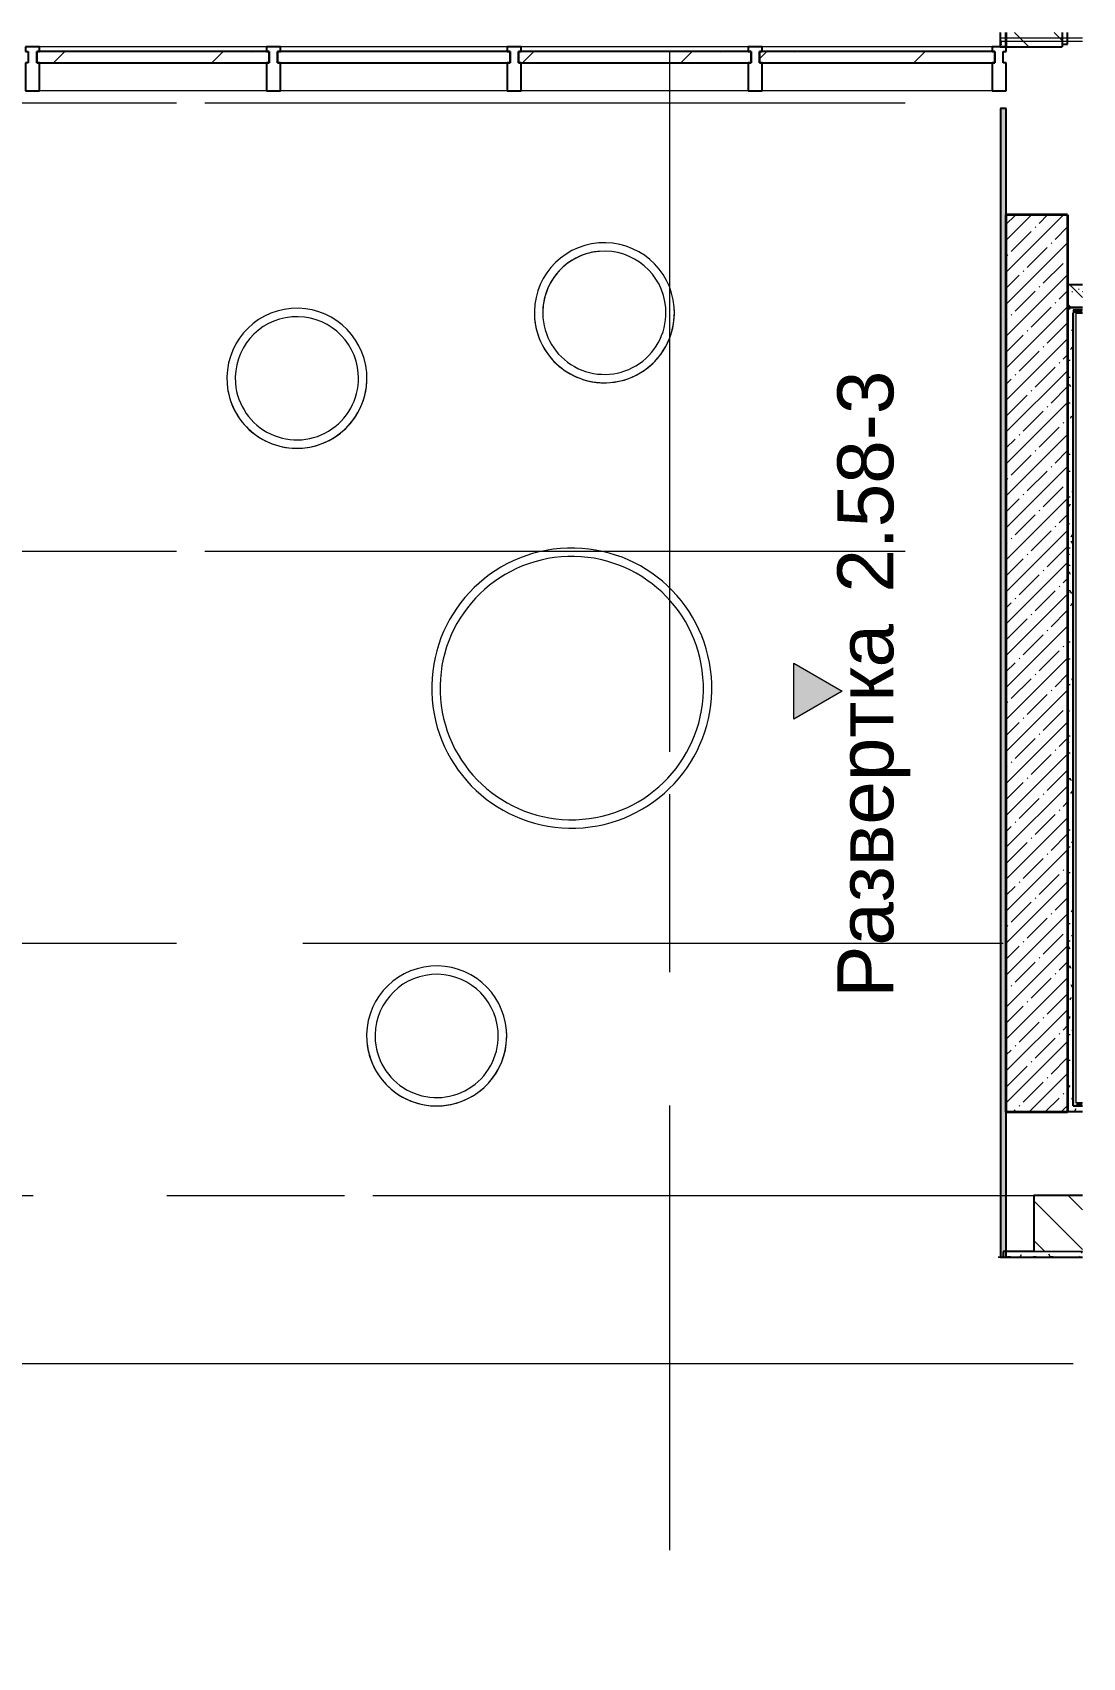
# Model space of a CAD drawing. Header units: millimetres. Extents: x -2711 to 60377, y -1987 to 15400.
# Drawn here: x 10235 to 13983, y 9450 to 15251 of the extents above; entities that cross this region are included whole.
import ezdxf

# ---------------------------------------------------------------- set-up
doc = ezdxf.new("R2010")
doc.units = ezdxf.units.MM
doc.linetypes.add('Осевая', pattern=[3175, 635, -476.25, 1587.5, -476.25])
for name, color, linetype, lineweight in [('A-GLAZ-CURT', 7, 'Continuous', 9), ('A-GLAZ-CURT-1', 7, 'Continuous', 25), ('A-GLAZ-CWMG', 7, 'Continuous', 9), ('A-GLAZ-CWMG-1', 7, 'Continuous', 25), ('A-WALL', 7, 'Continuous', 9), ('G-ANNO-SYMB', 7, 'Continuous', 9), ('I-WALL', 7, 'Continuous', 9), ('Оси', 7, 'Continuous', 9), ('Оси-2', 7, 'Осевая', 9)]:
    doc.layers.add(name, color=color, linetype=linetype, lineweight=lineweight)
for name, color, linetype, lineweight, true_color in [('A-WALL-1', 7, 'Continuous', 25, 0x3c3c3c), ('A-WALL-2', 7, 'Continuous', 35, 0x3c3c3c), ('A-WALL-FNSH-2', 7, 'Continuous', 13, 0x3c3c3c), ('I-FURN-1', 7, 'Continuous', 9, 0xf0f0f0)]:
    doc.layers.add(name, color=color, linetype=linetype, lineweight=lineweight, true_color=true_color)
doc.styles.add('Arial_1', font='arial.ttf', dxfattribs={"height": 200})
pattern_1 = [(135, (0, 0), (-70.7107, -70.7107), [])]
pattern_2 = [(0, (0, 0), (121.92, 30.48), [10.058, -81.382, 10.058, -81.382, -487.68]), (0, (0, 0), (121.92, 30.48), [-182.88, 10.058, -172.822, 10.058, -81.382, -213.36]), (0, (0, 0), (121.92, 30.48), [-457.2, 10.058, -50.902, 10.058, -142.342]), (120, (45.72, 15.24), (-87.356454, 90.345817), [10.058, -81.382, 10.058, -81.382, -487.68]), (120, (45.72, 15.24), (-87.356454, 90.345817), [-182.88, 10.058, -172.822, 10.058, -81.382, -213.36]), (120, (45.72, 15.24), (-87.356454, 90.345817), [-457.2, 10.058, -50.902, 10.058, -142.342]), (240, (60.96, 76.2), (-34.563546, -120.825817), [10.058, -81.382, 10.058, -81.382, -487.68]), (240, (60.96, 76.2), (-34.563546, -120.825817), [-182.88, 10.058, -172.822, 10.058, -81.382, -213.36]), (240, (60.96, 76.2), (-34.563546, -120.825817), [-457.2, 10.058, -50.902, 10.058, -142.342])]

# ---------------------------------------------------------------- blocks, each defined once
blk = doc.blocks.new('Прямоугольный импост - Импост структурный с накладкой - 160мм-23997896-План разверток пом_ 2_58_ Этаж 2')
at = {"layer": 'A-GLAZ-CWMG-1'}
for p, q in [((-50, 40), (-50, 140)), ((-50, 140), (0, 140)), ((0, 140), (0, 40)), ((-40, 40), (-50, 40)), ((-50, -17), (-50, 0)), ((-50, 0), (-40, 0)), ((-40, 0), (-40, 40)), ((-10, 40), (-10, 0)), ((0, 40), (-10, 40)), ((-10, 0), (0, 0)), ((0, 0), (0, -17)), ((0, -17), (-50, -17))]:
    blk.add_line(p, q, dxfattribs=at)
blk = doc.blocks.new('Системная панель - Стекло - 40мм-23997898-План разверток пом_ 2_58_ Этаж 2')
at = {"layer": 'A-GLAZ-CURT'}
h = blk.add_hatch(dxfattribs=at)
h.set_pattern_fill('FP_10', color=256, style=0, pattern_type=2)
h.set_pattern_definition([(45, (-13350.13, -15083), (-282.843, 282.843), [200, -600]), (45, (-13550.13, -15183), (-282.843, 282.843), [600, -200]), (45, (-13150.13, -15283), (-282.843, 282.843), [200, -600])])
h.paths.add_polyline_path([(420.1, -40), (420.1, 0), (-420.1, 0), (-420.1, -40), (-150.2, -40)])
at = {"layer": 'A-GLAZ-CURT-1'}
for p, q in [((420.1, 0), (-420.1, 0)), ((-420.1, 0), (-420.1, -40)), ((-420.1, -40), (420.1, -40)), ((420.1, -40), (420.1, 0))]:
    blk.add_line(p, q, dxfattribs=at)
blk = doc.blocks.new('Прямоугольный импост - Импост структурный с накладкой - 160мм-23771920-План разверток пом_ 2_58_ Этаж 2')
at = {"layer": 'A-GLAZ-CWMG'}
for p, q in [((13660.3, 15200), (12840, 15200)), ((13660.3, 15043), (12840, 15043))]:
    blk.add_line(p, q, dxfattribs=at)
blk = doc.blocks.new('Прямоугольный импост - Импост структурный с накладкой - 160мм-23997894-План разверток пом_ 2_58_ Этаж 2')
at = {"layer": 'A-GLAZ-CWMG-1'}
for p, q in [((-25, 40), (-25, 140)), ((-25, 140), (25, 140)), ((25, 140), (25, 40)), ((-15, 40), (-25, 40)), ((-25, -17), (-25, 0)), ((-25, 0), (-15, 0)), ((-15, 0), (-15, 40)), ((15, 40), (15, 0)), ((25, 40), (15, 40)), ((15, 0), (25, 0)), ((25, 0), (25, -17)), ((25, -17), (-25, -17))]:
    blk.add_line(p, q, dxfattribs=at)
blk = doc.blocks.new('Системная панель - Стекло - 40мм-23997899-План разверток пом_ 2_58_ Этаж 2')
at = {"layer": 'A-GLAZ-CURT-1'}
for p, q in [((415, 0), (-415, 0)), ((-415, 0), (-415, -40)), ((415, -40), (415, 0)), ((-415, -40), (415, -40))]:
    blk.add_line(p, q, dxfattribs=at)
blk = doc.blocks.new('Прямоугольный импост - Импост структурный с накладкой - 160мм-23771909-План разверток пом_ 2_58_ Этаж 2')
at = {"layer": 'A-GLAZ-CWMG'}
for p, q in [((11930, 15200), (11120, 15200)), ((11930, 15043), (11120, 15043))]:
    blk.add_line(p, q, dxfattribs=at)
blk = doc.blocks.new('Системная панель - Стекло - 40мм-V4-План разверток пом_ 2_58_ Этаж 2')
at = {"layer": 'A-GLAZ-CURT'}
h = blk.add_hatch(dxfattribs=at)
h.set_pattern_fill('FP_13', color=256, style=0, pattern_type=2)
h.set_pattern_definition([(45, (-12485, -15083), (-282.843, 282.843), [200, -600]), (45, (-12685, -15183), (-282.843, 282.843), [600, -200]), (45, (-12285, -15283), (-282.843, 282.843), [200, -600])])
h.paths.add_polyline_path([(415, -40), (415, 0), (-415, 0), (-415, -40), (-170.5, -40)])
at = {"layer": 'A-GLAZ-CURT-1'}
for p, q in [((415, 0), (-415, 0)), ((-415, 0), (-415, -40)), ((415, -40), (415, 0)), ((-415, -40), (415, -40))]:
    blk.add_line(p, q, dxfattribs=at)
blk = doc.blocks.new('Системная панель - Стекло - 40мм-V5-План разверток пом_ 2_58_ Этаж 2')
at = {"layer": 'A-GLAZ-CURT'}
h = blk.add_hatch(dxfattribs=at)
h.set_pattern_fill('FP_14', color=256, style=0, pattern_type=2)
h.set_pattern_definition([(45, (-10765, -15083), (-282.843, 282.843), [200, -600]), (45, (-10965, -15183), (-282.843, 282.843), [600, -200]), (45, (-10565, -15283), (-282.843, 282.843), [200, -600])])
h.paths.add_polyline_path([(415, -40), (415, 0), (-415, 0), (-415, -40), (-221.3, -40)])
at = {"layer": 'A-GLAZ-CURT-1'}
for p, q in [((415, 0), (-415, 0)), ((-415, 0), (-415, -40)), ((415, -40), (415, 0)), ((-415, -40), (415, -40))]:
    blk.add_line(p, q, dxfattribs=at)
blk = doc.blocks.new('ПУФ_500 - 1_50в-32041615-План разверток пом_ 2_58_ Этаж 2')
at = {"layer": 'I-FURN-1'}
for radius, start, end in [(250, 360, 180), (250, 90, 180), (250, 0, 90), (220, 360, 180), (220, 0, 180), (250, 180, 360), (220, 180, 270), (220, 180, 360), (220, 270, 360), (250, 180, 360)]:
    blk.add_arc((0, 0), radius, start, end, dxfattribs=at)
blk = doc.blocks.new('ПУФ_500 - 1_50б-32041553-План разверток пом_ 2_58_ Этаж 2')
at = {"layer": 'I-FURN-1'}
for radius, start, end in [(250, 360, 180), (250, 90, 180), (250, 0, 90), (220, 360, 180), (220, 0, 180), (250, 180, 360), (220, 180, 270), (220, 180, 360), (220, 282.85714, 360), (250, 180, 360), (220, 270, 282.85714)]:
    blk.add_arc((0, 0), radius, start, end, dxfattribs=at)
blk = doc.blocks.new('ПУФ2 - 1_52б-25464744-План разверток пом_ 2_58_ Этаж 2')
at = {"layer": 'I-FURN-1'}
for radius, start, end in [(500, 360, 180), (500, 0, 180), (470, 360, 180), (470, 0, 180), (500, 180, 360), (470, 180, 360), (470, 180, 360), (500, 180, 360)]:
    blk.add_arc((0, 0), radius, start, end, dxfattribs=at)
blk = doc.blocks.new('ПУФ_500 - 1_50а-26160883-План разверток пом_ 2_58_ Этаж 2')
at = {"layer": 'I-FURN-1'}
for radius, start, end in [(250, 360, 180), (250, 12.85714, 180), (220, 360, 180), (220, 0, 180), (250, 180, 360), (220, 180, 360), (220, 180, 360), (250, 0, 12.85714), (250, 180, 360)]:
    blk.add_arc((0, 0), radius, start, end, dxfattribs=at)
blk = doc.blocks.new('Фасад - Марка фасада_Указатель-25386507-План разверток пом_ 2_58_ Этаж 2')
at = {"layer": 'G-ANNO-SYMB'}
blk.add_hatch(color=256, dxfattribs=at).paths.add_polyline_path([(-1, 0), (0, 1.732), (1, 0), (0, 0)])
for p, q in [((0, 1.732), (-1, 0)), ((1, 0), (0, 1.732)), ((-1, 0), (0, 0)), ((0, 0), (1, 0))]:
    blk.add_line(p, q, dxfattribs=at)

msp = doc.modelspace()

# ---------------------------------------------------------------- hatches: boundary and pattern name
at = {"layer": 'I-WALL'}
h = msp.add_hatch(dxfattribs=at)
h.set_pattern_fill('FP_15', color=256, style=0, pattern_type=2)
h.set_pattern_definition(pattern_2)
h.paths.add_polyline_path([(13710, 15200), (13710, 15251.3), (13690, 15251.3), (13690, 15200)])
h = msp.add_hatch(dxfattribs=at)
h.set_pattern_fill('FP_1', color=256, style=0, pattern_type=2)
h.set_pattern_definition(pattern_1)
h.paths.add_polyline_path([(13910.3, 15200), (13910.3, 15251.3), (13710.3, 15251.3), (13710.3, 15200)])
h = msp.add_hatch(dxfattribs=at)
h.set_pattern_fill('FP_15', color=256, style=0, pattern_type=2)
h.set_pattern_definition(pattern_2)
h.paths.add_polyline_path([(13930.3, 15210), (13930.3, 15251.3), (13910.3, 15251.3), (13910.3, 15210)])
h = msp.add_hatch(dxfattribs=at)
h.set_pattern_fill('FP_15', color=256, style=0, pattern_type=2)
h.set_pattern_definition(pattern_2)
h.paths.add_polyline_path([(13690.3, 10879), (13710.3, 10880), (13710.3, 14980), (13690.3, 14980), (13690.3, 10880)])
h = msp.add_hatch(dxfattribs=at)
h.set_pattern_fill('FP_2', color=256, style=0, pattern_type=2)
h.set_pattern_definition([(45, (0, 0), (-57.02463, 57.02463), []), (45, (57.025, 0), (-57.02463, 57.02463), [100.806, -20.161, 3.353, -16.808])])
h.paths.add_polyline_path([(13930, 11397.8), (13930, 14600), (13710, 14600), (13710, 11397.8)])
h = msp.add_hatch(dxfattribs=at)
h.set_pattern_fill('FP_5', color=256, style=0, pattern_type=2)
h.set_pattern_definition([(135, (0, 0), (-75.43415, -75.43415), [106.68, -17.78, 3.556, -17.78]), (135, (0, 75.39), (-75.43415, -75.43415), []), (50, (0, 0), (127.5292, -11.1576), [13.335, -146.685]), (355, (0, 0), (-24.6697, 133.74), [10.668, -117.348]), (100.451, (10.63, -0.93), (102.8597, 122.5818), [11.333, -124.663]), (46.184, (0, 35.56), (189.7552, -29.4304), [20.002, -220.027]), (96.636, (15.81, 33.1), (166.1822, 173.1996), [17, -186.995]), (351.184, (0, 35.56), (166.184, 173.1976), [16.002, -176.022]), (21, (17.78, 26.67), (106.13027, -71.58603), [13.335, -146.685]), (326, (17.78, 26.67), (43.2619, 128.93175), [10.668, -117.348]), (71.451, (26.62, 20.7), (149.392, 57.34505), [11.333, -124.663]), (37.5, (0, 0), (2.16223, 59.18836), [3.353, -112.573, 3.353, -115.773, -117.792]), (37.5, (0, 0), (2.16223, 59.18836), [-235.052, 3.353, -114.44]), (7.5, (0, 0), (46.77386, 70.12615), [3.353, -64.567, 3.353, -109.906, -44.894]), (7.5, (0, 0), (46.77386, 70.12615), [-181.178, 3.353, -41.542]), (327.5, (-39.65, 0), (94.91367, -4.01009), [3.353, -41.097, 3.353, -135.331, -184.023]), (327.5, (-39.65, 0), (94.91367, -4.01009), [-183.134, 3.353, -180.67]), (317.5, (-57.43, 0), (103.69057, 17.79882), [3.353, -54.432, 3.353, -88.748, -130.683]), (317.5, (-57.43, 0), (103.69057, 17.79882), [-149.885, 3.353, -127.33])])
h.paths.add_polyline_path([(13930, 14270), (13983.2, 14270), (13983.2, 14350), (13930, 14350), (13930, 14305.5)])
h = msp.add_hatch(dxfattribs=at)
h.set_pattern_fill('FP_15', color=256, style=0, pattern_type=2)
h.set_pattern_definition(pattern_2)
h.paths.add_polyline_path([(13983.2, 14250), (13983.2, 14270), (13930, 14270), (13930, 14250), (13961, 14250)])
h = msp.add_hatch(dxfattribs=at)
h.set_pattern_fill('FP_15', color=256, style=0, pattern_type=2)
h.set_pattern_definition(pattern_2)
h.paths.add_polyline_path([(13950, 11400), (13950, 14250), (13930, 14250), (13930, 11400)])
for points in [[(13983.2, 14250), (13983.2, 14261), (13950, 14261), (13950, 14250), (13961, 14250)], [(13961, 11420), (13961, 14250), (13950, 14250), (13950, 11420)], [(13961, 11420), (13983.2, 11420), (13983.2, 11431), (13961, 11431)]]:
    msp.add_hatch(color=256, dxfattribs=at).paths.add_polyline_path(points)
h = msp.add_hatch(dxfattribs=at)
h.set_pattern_fill('FP_15', color=256, style=0, pattern_type=2)
h.set_pattern_definition(pattern_2)
h.paths.add_polyline_path([(13983.2, 11400), (13983.2, 11420), (13950, 11420), (13950, 11400)])
h = msp.add_hatch(dxfattribs=at)
h.set_pattern_fill('FP_1', color=256, style=0, pattern_type=2)
h.set_pattern_definition(pattern_1)
h.paths.add_polyline_path([(13810, 10900), (13983.2, 10900), (13983.2, 11100), (13810, 11100)])
h = msp.add_hatch(dxfattribs=at)
h.set_pattern_fill('FP_15', color=256, style=0, pattern_type=2)
h.set_pattern_definition(pattern_2)
h.paths.add_polyline_path([(13700.3, 10880), (13983.2, 10880), (13983.2, 10900), (13700.3, 10900)])

# ---------------------------------------------------------------- linework, layer by layer
at = {"layer": 'A-WALL'}
for p, q in [((13930.3, 15231), (13931.3, 15231)), ((13689.3, 10880), (13690.3, 10880)), ((13810, 10900), (13983.2, 10900)), ((13983.2, 10900), (13810, 10900))]:
    msp.add_line(p, q, dxfattribs=at)
at = {"layer": 'A-WALL-1'}
for p, q in [((13690, 15251.3), (13690, 15200)), ((13690, 15200), (13710, 15200)), ((13710, 15200), (13710, 15251.3)), ((13710.3, 15251.3), (13710.3, 15200)), ((13710.3, 15200), (13910.3, 15200)), ((13910.3, 15251.3), (13910.3, 15200)), ((13910.3, 15210), (13930.3, 15210)), ((13930.3, 15210), (13930.3, 15251.3)), ((13690.3, 14980), (13690.3, 10879)), ((13710.3, 14980), (13690.3, 14980)), ((13710.3, 10879), (13710.3, 14980)), ((13983.2, 14350), (13930, 14350)), ((13930, 14270), (13983.2, 14270)), ((13983.2, 14270), (13930, 14270)), ((13950, 11420), (13950, 14250)), ((13961, 14250), (13983.2, 14250)), ((13930, 11400), (13983.2, 11400)), ((13950, 11420), (13983.2, 11420)), ((13983.2, 11100), (13810, 11100)), ((13810, 11100), (13810, 10900)), ((13690.3, 10879), (13710.3, 10879)), ((13810, 10900), (13700.3, 10900)), ((13700.3, 10900), (13700.3, 10880)), ((13710.3, 10880), (13983.2, 10880))]:
    msp.add_line(p, q, dxfattribs=at)
at = {"layer": 'A-WALL-2'}
for p, q in [((13930, 14600), (13710, 14600)), ((13710, 14600), (13710, 11397.8)), ((13930, 14600), (13930, 11397.8)), ((13710, 11397.8), (13930, 11397.8))]:
    msp.add_line(p, q, dxfattribs=at)
at = {"layer": 'A-WALL-FNSH-2'}
for p, q in [((13689, 15251.3), (13689, 15200)), ((13689, 15200), (13690, 15200)), ((13930.3, 15231), (13690, 15231)), ((13690, 15231), (13690, 15220)), ((13690, 15220), (13983.2, 15220)), ((13931.3, 15231), (13931.3, 15251.3)), ((13983.3, 15231), (13931.3, 15231)), ((13690.3, 14980), (13689.3, 14980)), ((13689.3, 14980), (13689.3, 10880)), ((13983.2, 14261), (13950, 14261)), ((13950, 14261), (13950, 14250)), ((13961, 11431), (13961, 14250)), ((13983.2, 11431), (13961, 11431)), ((13689.3, 10880), (13682.3, 10880)), ((13682.3, 10880), (13682.3, 10879)), ((13682.3, 10879), (13690.3, 10879)), ((13983.2, 10880), (13710.3, 10880)), ((13710.3, 10879), (13983.2, 10879))]:
    msp.add_line(p, q, dxfattribs=at)
at = {"layer": 'I-WALL'}
msp.add_line((13700.3, 10880), (13710.3, 10880), dxfattribs=at)
at = {"layer": 'Оси'}
for p, q in [((12510, 12683), (12510, 15183)), ((10850, 15000), (13350, 15000)), ((10850, 13400), (13350, 13400)), ((11200.3, 12000), (13700.3, 12000)), ((11450, 11100), (13950, 11100)), ((11450, 10500), (13950, 10500))]:
    msp.add_line(p, q, dxfattribs=at)
at = {"layer": 'Оси-2'}
for p, q in [((589, 15000), (10850, 15000)), ((589, 13400), (10850, 13400)), ((12510, 8722), (12510, 12683)), ((589, 12000), (11200.3, 12000)), ((1189, 11100), (11450, 11100)), ((2459, 10500), (11450, 10500))]:
    msp.add_line(p, q, dxfattribs=at)

# ---------------------------------------------------------------- block references
at = {"layer": 'A-GLAZ-CURT'}
for name, p in [('Системная панель - Стекло - 40мм-V5-План разверток пом_ 2_58_ Этаж 2', (10665, 15183)), ('Системная панель - Стекло - 40мм-23997899-План разверток пом_ 2_58_ Этаж 2', (11525, 15183)), ('Системная панель - Стекло - 40мм-V4-План разверток пом_ 2_58_ Этаж 2', (12385, 15183)), ('Системная панель - Стекло - 40мм-23997898-План разверток пом_ 2_58_ Этаж 2', (13250.1, 15183))]:
    msp.add_blockref(name, p, dxfattribs=at)
at = {"layer": 'A-GLAZ-CWMG', "extrusion": (0, 0, -1), "rotation": 180}
for name, p in [('Прямоугольный импост - Импост структурный с накладкой - 160мм-23997894-План разверток пом_ 2_58_ Этаж 2', (-10235, 15183)), ('Прямоугольный импост - Импост структурный с накладкой - 160мм-23997894-План разверток пом_ 2_58_ Этаж 2', (-11095, 15183)), ('Прямоугольный импост - Импост структурный с накладкой - 160мм-23997894-План разверток пом_ 2_58_ Этаж 2', (-11955, 15183)), ('Прямоугольный импост - Импост структурный с накладкой - 160мм-23997894-План разверток пом_ 2_58_ Этаж 2', (-12815, 15183)), ('Прямоугольный импост - Импост структурный с накладкой - 160мм-23997896-План разверток пом_ 2_58_ Этаж 2', (-13710.3, 15183))]:
    msp.add_blockref(name, p, dxfattribs=at)
at = {"layer": 'A-GLAZ-CWMG'}
for name, p in [('Прямоугольный импост - Импост структурный с накладкой - 160мм-23771909-План разверток пом_ 2_58_ Этаж 2', (-860, 0)), ('Прямоугольный импост - Импост структурный с накладкой - 160мм-23771909-План разверток пом_ 2_58_ Этаж 2', (0, 0)), ('Прямоугольный импост - Импост структурный с накладкой - 160мм-23771909-План разверток пом_ 2_58_ Этаж 2', (860, 0)), ('Прямоугольный импост - Импост структурный с накладкой - 160мм-23771920-План разверток пом_ 2_58_ Этаж 2', (0, 0))]:
    msp.add_blockref(name, p, dxfattribs=at)
at = {"layer": 'G-ANNO-SYMB', "extrusion": (0, 0, -1), "xscale": 99.99999999999993, "yscale": 99.99999999999993, "zscale": 99.99999999999993, "rotation": 90.0000000000001}
msp.add_blockref('Фасад - Марка фасада_Указатель-25386507-План разверток пом_ 2_58_ Этаж 2', (-12952.4, 12900), dxfattribs=at)
at = {"layer": 'I-FURN-1'}
for name, p, rotation in [('ПУФ_500 - 1_50б-32041553-План разверток пом_ 2_58_ Этаж 2', (12276.5, 14250.8), 184.6613193387897), ('ПУФ_500 - 1_50в-32041615-План разверток пом_ 2_58_ Этаж 2', (11178.8, 14016.9), 184.6613193387897), ('ПУФ2 - 1_52б-25464744-План разверток пом_ 2_58_ Этаж 2', (12160, 12911), 184.6613193387894), ('ПУФ_500 - 1_50а-26160883-План разверток пом_ 2_58_ Этаж 2', (11677.8, 11669.3), 184.6613193387897)]:
    msp.add_blockref(name, p, dxfattribs=dict(at, rotation=rotation))

# ---------------------------------------------------------------- texts
at = {"layer": 'G-ANNO-SYMB', "char_height": 200, "attachment_point": 1, "rotation": 90, "style": 'Arial_1'}
for s, insert, width in [(' 2.58-3', (13108.2, 13174.5), 1074.261), ('Развертка', (13108.2, 11805.3), 1659.493)]:
    msp.add_mtext(s, dxfattribs=dict(at, insert=insert, width=width))

doc.saveas('drawing.dxf')
